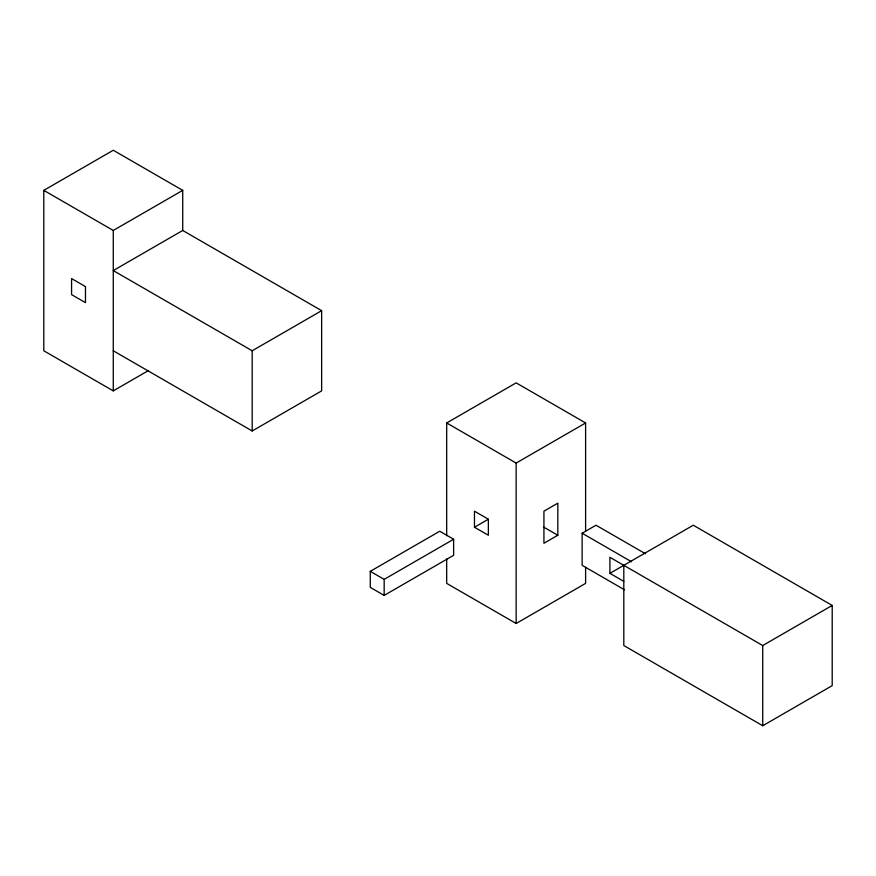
<?xml version="1.0" encoding="UTF-8"?>
<svg xmlns="http://www.w3.org/2000/svg" width="876" height="876" viewBox="0 0 876 876"><rect width="100%" height="100%" fill="white"/><g stroke="black" fill="none" stroke-linecap="round" stroke-linejoin="round"><path stroke-width="1.31" d="M148.581 370.482L113.267 390.882L43.8 350.772L43.8 190.355L113.267 150.256L182.723 190.355L182.723 230.465L321.645 310.673L321.645 390.882L252.189 430.981L113.267 350.772M43.8 190.355L113.267 230.465L182.723 190.355M182.723 230.465L113.267 270.564L252.189 350.772L321.645 310.673M446.683 535.794L446.683 422.966L516.15 382.856L585.606 422.966L585.606 531.239M446.683 422.966L516.15 463.065L585.606 422.966M370.274 571.349L439.741 531.239L453.626 539.266L453.626 555.307L384.17 595.406L370.274 587.391L370.274 571.349L384.17 579.365L453.626 539.266M474.464 527.232L488.359 519.216L488.359 535.247L474.464 527.232L474.464 511.19L488.359 519.205M557.826 535.247L543.93 543.273L543.93 511.19L557.826 503.163L557.826 535.247L543.7 527.1M624.522 589.8L582.135 565.327L582.135 533.243L596.03 525.228L645.481 553.774M446.683 558.91L446.683 583.383L516.15 623.482L585.606 583.383L585.606 567.341M832.2 605.436L762.733 645.535L609.915 557.311L609.915 573.353L693.277 525.228L832.2 605.436L832.2 685.645L762.733 725.744L623.811 645.535L623.811 565.327M582.135 533.243L631.585 561.79M609.915 573.353L623.811 581.368M762.733 645.535L762.733 725.744M516.15 463.065L516.15 623.482M384.17 579.365L384.17 595.406M252.189 350.772L252.189 430.981M113.267 230.465L113.267 390.882M85.476 286.605L71.58 278.59L71.58 294.632L85.476 302.647L85.476 286.605"/></g></svg>
